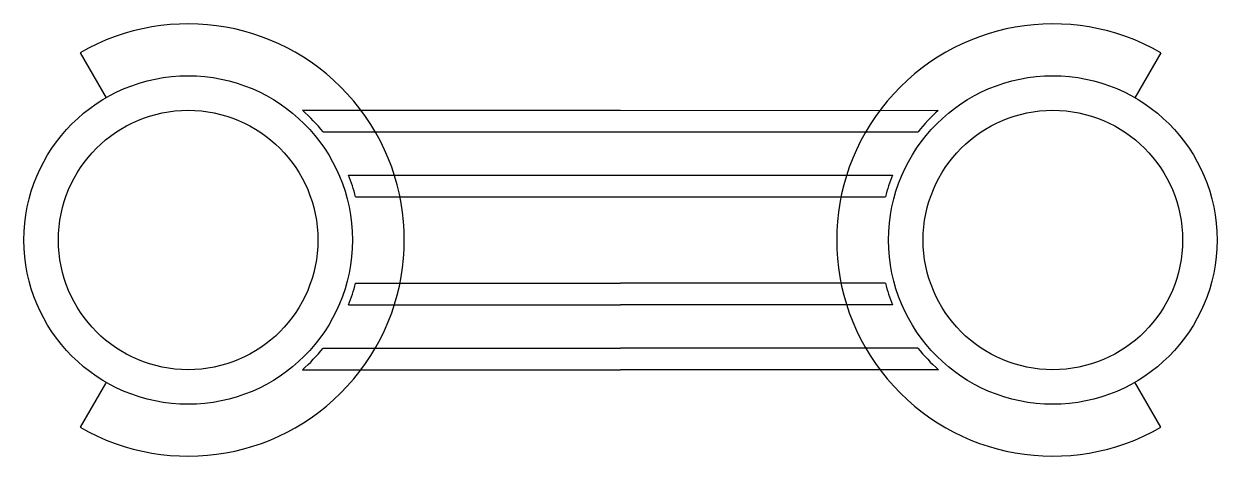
# Model space of a CAD drawing. Header units: inches. Extents: x -230 to 46, y -46 to 54.
import ezdxf

# ---------------------------------------------------------------- set-up
doc = ezdxf.new("R2010")
doc.units = ezdxf.units.IN
doc.header["$MEASUREMENT"] = 0
doc.layers.add('geo', color=7, linetype='Continuous', true_color=0x5e4051)

msp = doc.modelspace()

# ---------------------------------------------------------------- linework, layer by layer
at = {"layer": 'geo'}
for p, q in [((33.28, 47.23), (27.28, 36.84)), ((-165.26, 33.93), (-91.72, 33.93)), ((-91.72, 33.93), (-18.22, 33.9)), ((-160.5, 28.93), (-91.72, 28.93)), ((-91.72, 28.93), (-22.9, 28.99)), ((-91.72, 28.93), (-86.72, 28.93)), ((-154.64, 18.93), (-91.72, 18.93)), ((-91.72, 18.93), (-28.8, 18.94)), ((-152.99, 13.93), (-91.72, 13.93)), ((-91.72, 13.93), (-30.45, 13.93)), ((-152.99, -6.07), (-91.72, -6.07)), ((-30.45, -6.07), (-91.72, -6.07)), ((-154.64, -11.07), (-91.72, -11.07)), ((-28.8, -11.07), (-91.72, -11.07)), ((-160.5, -21.07), (-91.72, -21.07)), ((-22.95, -21.07), (-91.72, -21.07)), ((-165.26, -26.07), (-91.72, -26.07)), ((-18.18, -26.07), (-91.72, -26.07)), ((-210.72, -28.98), (-210.87, -29.24)), ((33.28, -39.37), (27.28, -28.98))]:
    msp.add_line(p, q, dxfattribs=at)
msp.add_lwpolyline([(-210.87, -29.24), (-216.72, -39.37, 1.732051), (-216.72, 47.23), (-210.72, 36.84)], format="xyb", dxfattribs=at)
for centre, radius in [((-191.72, 3.93), 38), ((8.28, 3.93), 38), ((8.28, 3.93), 38), ((-191.72, 3.93), 30), ((8.28, 3.93), 30)]:
    msp.add_circle(centre, radius, dxfattribs=at)
for centre, radius, start, end in [((8.28, 3.93), 50, 60, 300), ((-191.72, 3.93), 40, 38.6822, 48.5904), ((8.28, 3.93), 40, 131.4882, 141.2112), ((-191.72, 3.93), 40, 14.4775, 22.0243), ((8.28, 3.93), 40, 157.9584, 165.5273), ((-191.72, 3.93), 40, 337.9757, 345.5225), ((8.28, 3.93), 40, 194.4775, 202.0243), ((-191.72, 3.93), 40, 311.4096, 321.3178), ((8.28, 3.93), 40, 218.6822, 228.5904)]:
    msp.add_arc(centre, radius, start, end, dxfattribs=at)

doc.saveas('drawing.dxf')
